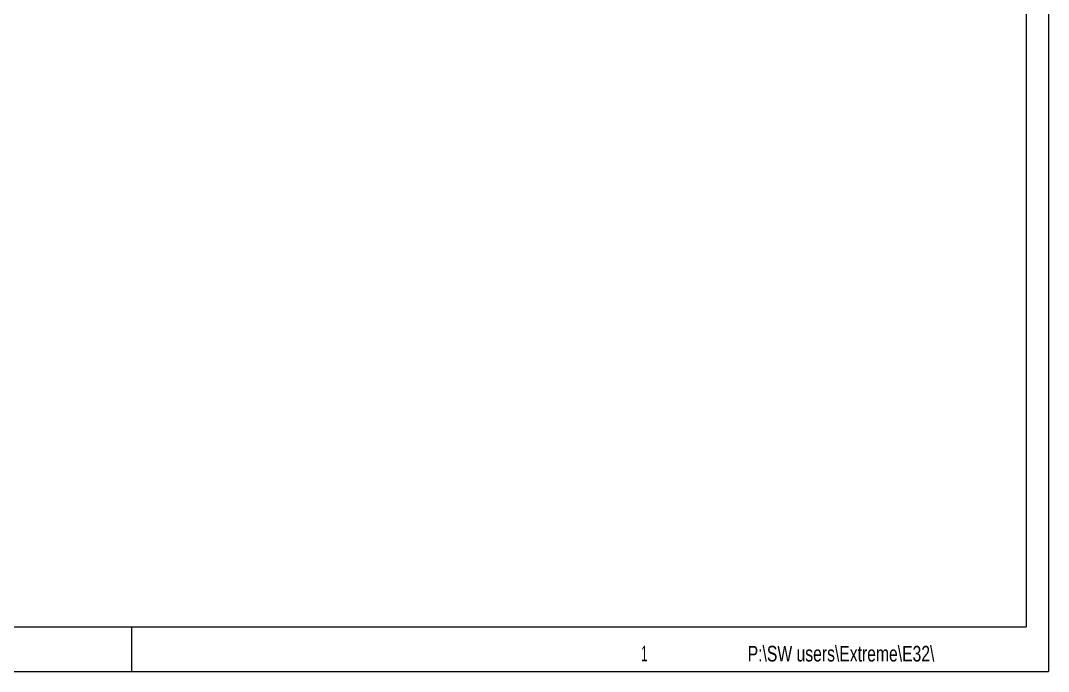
# Model space of a CAD drawing. Header units: millimetres. Extents: x 0 to 420, y 0 to 298.
# Drawn here: x 189.6 to 419.5, y 0.5 to 146 of the extents above; entities that cross this region are included whole.
import ezdxf

# ---------------------------------------------------------------- set-up
doc = ezdxf.new("R2010")
doc.units = ezdxf.units.MM
doc.layers.add('LEVEL0', color=179, linetype='Continuous')
doc.styles.add('SLDTEXTSTYLE0', font='TXT', dxfattribs={"width": 0.574367})
doc.styles.add('SLDTEXTSTYLE1', font='TXT', dxfattribs={"width": 0.75})

msp = doc.modelspace()

# ---------------------------------------------------------------- linework, layer by layer
at = {"layer": 'LEVEL0', "color": 179, "linetype": 'Continuous', "lineweight": 0}
for p in [(419.5, 297.5), (-0.5, 0.5)]:
    msp.add_line(p, (419.5, 0.5), dxfattribs=at)
at = {"layer": 'LEVEL0', "color": 179, "linetype": 'Continuous', "lineweight": 15}
for p, q in [((414.500006, 287.499995), (414.5, 10.5)), ((9.5, 10.5), (414.5, 10.5)), ((214.5, 0.5), (214.5, 10.5))]:
    msp.add_line(p, q, dxfattribs=at)

# ---------------------------------------------------------------- texts
at = {"layer": 'LEVEL0', "color": 179, "insert": (328.393669, 6.22971), "char_height": 3.5, "attachment_point": 1, "style": 'SLDTEXTSTYLE0'}
msp.add_mtext('1', dxfattribs=at)
at = {"layer": 'LEVEL0', "insert": (352.245697, 6.224849), "char_height": 3.5, "attachment_point": 1, "style": 'SLDTEXTSTYLE1'}
msp.add_mtext('P:\\\\SW users\\\\Extreme\\\\E32\\\\', dxfattribs=at)

doc.saveas('drawing.dxf')
